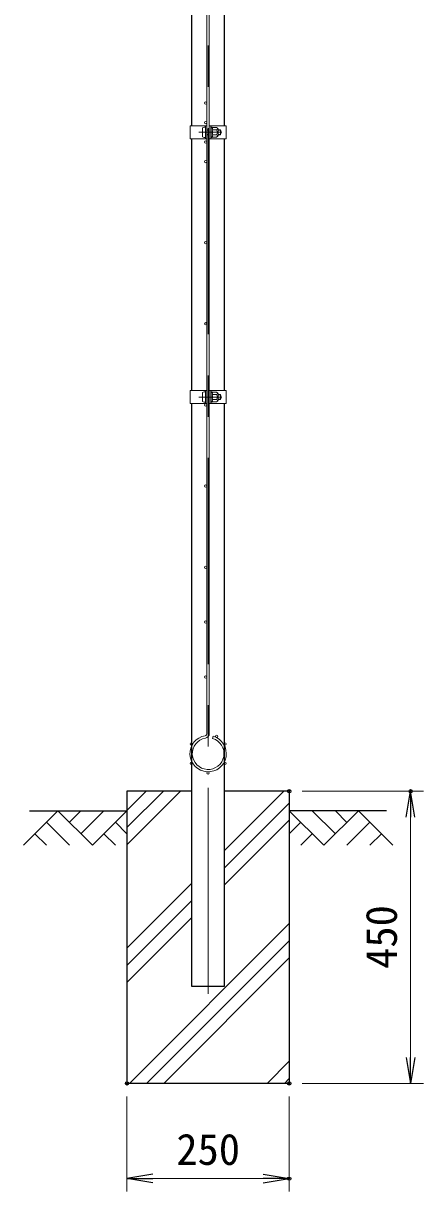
# Model space of a CAD drawing. Units: millimetres, scale not verified. Extents: x -4200 to 4200, y -2970 to 2970.
# Drawn here: x -208 to 409, y -523 to 1277 of the extents above; entities that cross this region are included whole.
import ezdxf
from ezdxf.enums import TextEntityAlignment as Align

# ---------------------------------------------------------------- set-up
doc = ezdxf.new("R2010")
doc.units = ezdxf.units.MM
doc.header["$LTSCALE"] = 10
doc.header["$PDMODE"] = 32
doc.header["$PDSIZE"] = 5
doc.linetypes.add('USER1', pattern=[50.8, 31.75, -6.35, 6.35, -6.35])
for name, color, linetype, lineweight in [('0-3_D-STR1', 1, 'Continuous', 25), ('0-4_D-DCR-HCH', 7, 'Continuous', 13), ('0-5_D-BMK', 2, 'USER1', 13), ('0-6_D-STR2', 7, 'Continuous', 13), ('0-7_D-STR-DIM', 7, 'Continuous', 13), ('0-A_D-STR3', 3, 'Continuous', 13), ('0-B_D-BGD', 7, 'Continuous', 25), ('0-C_D-STR4', 7, 'Continuous', 25)]:
    doc.layers.add(name, color=color, linetype=linetype, lineweight=lineweight)
doc.layers.add('0-8_0', color=7, linetype='Continuous')
doc.layers.add('0-9_Defpoints', color=7, linetype='Continuous')
doc.styles.add('ＭＳ ゴシック', font='')
doc.styles.get('ＭＳ ゴシック').set_extended_font_data('MS Gothic')

# ---------------------------------------------------------------- blocks, each defined once
blk = doc.blocks.new('_Open')
at = {"layer": '0-8_0'}
blk.add_line((-10, 1.667), (0, 0), dxfattribs=at)
blk.add_lwpolyline([(-10, -1.667), (0, 0), (-10, 0)], dxfattribs=at)

msp = doc.modelspace()

# ---------------------------------------------------------------- linework, layer by layer
at = {"layer": '0-3_D-STR1'}
for p, q in [((51.13, 1531.23), (51.13, 1118.98)), ((101.93, 1118.98), (101.93, 1531.23)), ((51.13, 1098.98), (51.13, 711.23)), ((101.93, 711.23), (101.93, 1098.98)), ((51.13, 691.23), (51.13, -206.02)), ((101.93, -206.02), (101.93, 691.23)), ((51.13, -206.02), (101.93, -206.02))]:
    msp.add_line(p, q, dxfattribs=at)
at = {"layer": '0-4_D-DCR-HCH'}
for p, q in [((-48.47, 11.46), (34.05, 93.98)), ((-48.47, 37.98), (7.53, 93.98)), ((-48.47, 64.49), (-18.99, 93.98)), ((101.93, 2.76), (193.15, 93.98)), ((101.93, -23.75), (201.53, 75.85)), ((-154.9, 63.98), (-208.11, 10.77)), ((-154.9, 63.98), (-101.68, 10.77)), ((-137.16, 46.24), (-119.42, 63.98)), ((-119.42, 28.5), (-83.95, 63.98)), ((-101.68, 10.77), (-48.47, 63.98)), ((254.74, 10.77), (201.53, 63.98)), ((272.48, 28.5), (237, 63.98)), ((307.95, 63.98), (254.74, 10.77)), ((290.31, 46.15), (272.48, 63.98)), ((307.95, 63.98), (361.16, 10.77)), ((-172.63, 46.24), (-137, 10.77)), ((-66.21, 46.24), (-48.47, 28.59)), ((101.93, -50.27), (201.53, 49.33)), ((219.27, 46.24), (201.53, 28.59)), ((325.69, 46.24), (290.05, 10.77)), ((-190.37, 28.5), (-172.55, 10.77)), ((-83.95, 28.5), (-66.13, 10.77)), ((237, 28.5), (219.18, 10.77)), ((343.43, 28.5), (325.61, 10.77)), ((-48.47, -147.64), (51.13, -48.04)), ((-48.47, -174.15), (51.13, -74.55)), ((-48.47, -200.67), (51.13, -101.07)), ((-44.72, -356.02), (201.53, -109.77)), ((-18.21, -356.02), (201.53, -136.29)), ((8.31, -356.02), (201.53, -162.8)), ((167.41, -356.02), (201.53, -321.9)), ((193.93, -356.02), (201.53, -348.42))]:
    msp.add_line(p, q, dxfattribs=at)
at = {"layer": '0-5_D-BMK'}
for p, q in [((76.53, -218.02), (76.53, 2108.98)), ((62.11, 1108.98), (97.85, 1108.98)), ((62.11, 701.23), (97.85, 701.23))]:
    msp.add_line(p, q, dxfattribs=at)
at = {"layer": '0-6_D-STR2'}
for p, q in [((74.73, 1108.98), (74.73, 2034.84)), ((78.33, 1108.98), (78.33, 2034.84)), ((74.73, 1108.98), (74.73, 183.11)), ((78.33, 1108.98), (78.33, 183.11)), ((83.5, 175.36), (84.53, 178.81))]:
    msp.add_line(p, q, dxfattribs=at)
for centre in [(72.93, 1153.98), (72.93, 1123.98), (72.93, 1093.98), (72.93, 1063.98), (72.93, 938.98), (72.93, 813.98), (72.93, 688.98), (72.93, 563.98), (72.93, 438.98), (72.93, 354.48), (72.93, 269.98), (89.65, 178.74), (50.72, 166.88), (102.34, 166.88), (50.72, 137.08), (102.34, 137.08), (76.53, 122.18)]:
    msp.add_circle(centre, 1.8, dxfattribs=at)
for centre, radius, start, end in [((71.13, 183.11), 3.6, 279.83934, 0), ((71.13, 183.11), 7.2, 279.83934, 0), ((76.53, 151.98), 28, 99.83934, 73.39579), ((76.53, 151.98), 24.4, 99.83934, 73.39579)]:
    msp.add_arc(centre, radius, start, end, dxfattribs=at)
at = {"layer": '0-7_D-STR-DIM'}
for p, q in [((221.53, 93.98), (408.51, 93.98)), ((388.51, -316.02), (388.51, 53.98)), ((221.53, -356.02), (408.51, -356.02)), ((-48.47, -376.02), (-48.47, -522.66)), ((201.53, -376.02), (201.53, -522.66)), ((-8.47, -502.66), (161.53, -502.66))]:
    msp.add_line(p, q, dxfattribs=at)
at = {"layer": '0-9_Defpoints'}
for p in [(201.53, 93.98), (388.51, 93.98), (-48.47, -356.02), (201.53, -356.02), (201.53, -502.66)]:
    msp.add_point(p, dxfattribs=at)
at = {"layer": '0-A_D-STR3'}
for p, q in [((48.83, 1118.98), (74.73, 1118.98)), ((48.83, 1118.98), (48.83, 1098.98)), ((72.43, 1098.98), (72.43, 1118.98)), ((72.43, 1116.98), (72.43, 1100.98)), ((74.73, 1098.98), (74.73, 1118.98)), ((78.33, 1098.98), (78.33, 1118.98)), ((78.33, 1118.98), (104.23, 1118.98)), ((80.63, 1098.98), (80.63, 1118.98)), ((80.63, 1113.48), (81.02, 1116.64)), ((82.78, 1116.73), (81.12, 1116.73)), ((82.83, 1108.98), (82.83, 1116.7)), ((82.93, 1116.49), (82.88, 1116.66)), ((89.62, 1116.49), (82.93, 1116.49)), ((104.23, 1118.98), (104.23, 1098.98)), ((48.83, 1098.98), (74.73, 1098.98)), ((67.63, 1115.48), (67.63, 1102.48)), ((74.73, 1112.98), (78.33, 1112.98)), ((74.73, 1112.3), (78.33, 1112.3)), ((74.73, 1105.66), (78.33, 1105.66)), ((74.73, 1104.98), (78.33, 1104.98)), ((78.33, 1098.98), (104.23, 1098.98)), ((80.63, 1113.48), (80.63, 1104.48)), ((80.63, 1104.48), (81.02, 1101.32)), ((82.76, 1101.23), (81.12, 1101.23)), ((89.62, 1112.73), (82.83, 1112.73)), ((82.83, 1108.98), (82.83, 1101.25)), ((89.62, 1105.23), (82.83, 1105.23)), ((89.62, 1101.47), (82.93, 1101.47)), ((92.13, 1113.98), (92.13, 1103.98)), ((92.13, 1112.98), (95.43, 1112.98)), ((92.13, 1112.3), (95.75, 1112.3)), ((92.13, 1105.66), (95.75, 1105.66)), ((92.13, 1104.98), (95.43, 1104.98)), ((95.43, 1112.98), (95.43, 1104.98)), ((48.83, 711.23), (74.73, 711.23)), ((48.83, 711.23), (48.83, 691.23)), ((67.63, 707.73), (67.63, 694.73)), ((72.43, 691.23), (72.43, 711.23)), ((72.43, 709.23), (72.43, 693.23)), ((74.73, 691.23), (74.73, 711.23)), ((78.33, 691.23), (78.33, 711.23)), ((78.33, 711.23), (104.23, 711.23)), ((80.63, 691.23), (80.63, 711.23)), ((80.63, 705.73), (81.02, 708.89)), ((80.63, 705.73), (80.63, 696.73)), ((82.78, 708.98), (81.12, 708.98)), ((82.83, 701.23), (82.83, 708.95)), ((89.62, 704.98), (82.83, 704.98)), ((82.93, 708.74), (82.88, 708.91)), ((89.62, 708.74), (82.93, 708.74)), ((92.13, 706.23), (92.13, 696.23)), ((92.13, 705.23), (95.43, 705.23)), ((92.13, 704.55), (95.75, 704.55)), ((95.43, 705.23), (95.43, 697.23)), ((104.23, 711.23), (104.23, 691.23)), ((48.83, 691.23), (74.73, 691.23)), ((78.33, 691.23), (104.23, 691.23)), ((80.63, 696.73), (81.02, 693.57)), ((82.76, 693.48), (81.12, 693.48)), ((82.83, 701.23), (82.83, 693.5)), ((89.62, 697.48), (82.83, 697.48)), ((89.62, 693.72), (82.93, 693.72)), ((92.13, 697.91), (95.75, 697.91)), ((92.13, 697.23), (95.43, 697.23))]:
    msp.add_line(p, q, dxfattribs=at)
for centre, radius, start, end in [((81.12, 1116.63), 0.1, 90, 173), ((82.78, 1116.63), 0.1, 15, 90), ((77.95, 1114.61), 5.32, 339.37322, 22.7756), ((88.61, 1114.61), 2.13, 298.45309, 61.54691), ((85.35, 1109.72), 8, 32.13463, 57.68315), ((81.12, 1101.33), 0.1, 187, 270), ((82.76, 1101.33), 0.1, 270, 337.2244), ((77.95, 1103.35), 5.32, 337.2244, 20.62678), ((62.07, 1108.98), 21.19, 0, 10.20031), ((62.07, 1108.98), 21.19, 349.79969, 0), ((83.86, 1108.98), 6.87, 0, 33.09348), ((83.86, 1108.98), 6.87, 326.90652, 0), ((88.61, 1103.35), 2.13, 298.45309, 61.54691), ((85.35, 1108.23), 8, 302.31685, 327.86537), ((87.93, 1108.98), 8.5, 331.92751, 28.07249), ((81.12, 708.88), 0.1, 90, 173), ((82.78, 708.88), 0.1, 15, 90), ((77.95, 706.86), 5.32, 339.37322, 22.7756), ((62.07, 701.23), 21.19, 0, 10.20031), ((83.86, 701.23), 6.87, 0, 33.09348), ((88.61, 706.86), 2.13, 298.45309, 61.54691), ((85.35, 701.97), 8, 32.13463, 57.68315), ((87.93, 701.23), 8.5, 331.92751, 28.07249), ((81.12, 693.58), 0.1, 187, 270), ((82.76, 693.58), 0.1, 270, 337.2244), ((77.95, 695.6), 5.32, 337.2244, 20.62678), ((62.07, 701.23), 21.19, 349.79969, 0), ((83.86, 701.23), 6.87, 326.90652, 0), ((88.61, 695.6), 2.13, 298.45309, 61.54691), ((85.35, 700.48), 8, 302.31685, 327.86537)]:
    msp.add_arc(centre, radius, start, end, dxfattribs=at)
for centre, start_param, end_param in [((72.43, 1115.48), 1.5707963, 3.1415927), ((72.43, 1102.48), 3.1415927, 4.712389), ((72.43, 707.73), 1.5707963, 3.1415927), ((72.43, 694.73), 3.1415927, 4.712389)]:
    msp.add_ellipse(centre, major_axis=(4.8, 0), ratio=0.3125, start_param=start_param, end_param=end_param, dxfattribs=at)
at = {"layer": '0-B_D-BGD'}
for p, q in [((-198.47, 63.98), (-48.47, 63.98)), ((351.53, 63.98), (201.53, 63.98))]:
    msp.add_line(p, q, dxfattribs=at)
at = {"layer": '0-C_D-STR4'}
for p, q in [((-48.47, 93.98), (-48.47, -356.02)), ((51.13, 93.98), (-48.47, 93.98)), ((201.53, 93.98), (101.93, 93.98)), ((201.53, 93.98), (201.53, -356.02)), ((201.53, -356.02), (-48.47, -356.02))]:
    msp.add_line(p, q, dxfattribs=at)

# ---------------------------------------------------------------- block references
at = {"layer": '0-7_D-STR-DIM', "xscale": 4, "yscale": 4}
for p, rotation in [((388.51, 93.98), 90), ((388.51, -356.02), 270), ((-48.47, -502.66), 180)]:
    msp.add_blockref('_Open', p, dxfattribs=dict(at, rotation=rotation))
msp.add_blockref('_Open', (201.53, -502.66), dxfattribs=at)

# ---------------------------------------------------------------- texts
at = {"layer": '0-7_D-STR-DIM', "style": 'ＭＳ ゴシック'}
msp.add_text('450', height=48.09, rotation=90, dxfattribs=at).set_placement((381.76, -179.52), align=Align.BOTTOM_LEFT)
msp.add_text('250', height=48.09, dxfattribs=at).set_placement((27.53, -495.91), align=Align.BOTTOM_LEFT)

doc.saveas('drawing.dxf')
